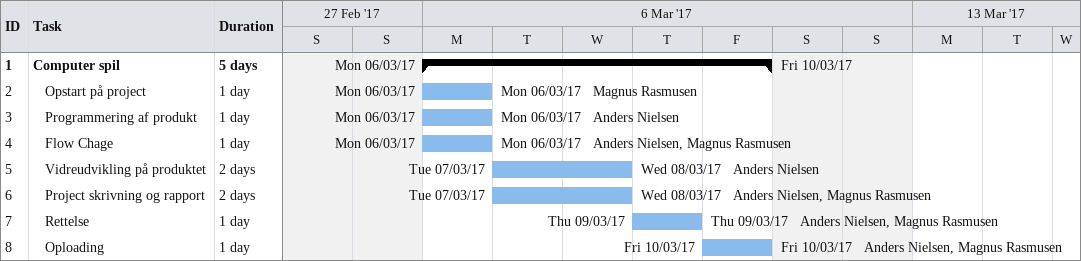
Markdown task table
| ID | Level | Task | Duration | Start | Finish | Resources |
|---|---|---|---|---|---|---|
| 1 | 1 | **Computer spil** | 5d | 2017-03-06 | 2017-03-10 |  |
| 2 | 2 | Opstart på project | 1d | 2017-03-06 | 2017-03-06 | Magnus Rasmusen |
| 3 | 2 | Programmering af produkt | 1d | 2017-03-06 | 2017-03-06 | Anders Nielsen |
| 4 | 2 | Flow Chage | 1d | 2017-03-06 | 2017-03-06 | Anders Nielsen, Magnus Rasmusen |
| 5 | 2 | Vidreudvikling på produktet | 2d | 2017-03-07 | 2017-03-08 | Anders Nielsen |
| 6 | 2 | Project skrivning og rapport | 2d | 2017-03-07 | 2017-03-08 | Anders Nielsen, Magnus Rasmusen |
| 7 | 2 | Rettelse | 1d | 2017-03-09 | 2017-03-09 | Anders Nielsen, Magnus Rasmusen |
| 8 | 2 | Oploading | 1d | 2017-03-10 | 2017-03-10 | Anders Nielsen, Magnus Rasmusen |
